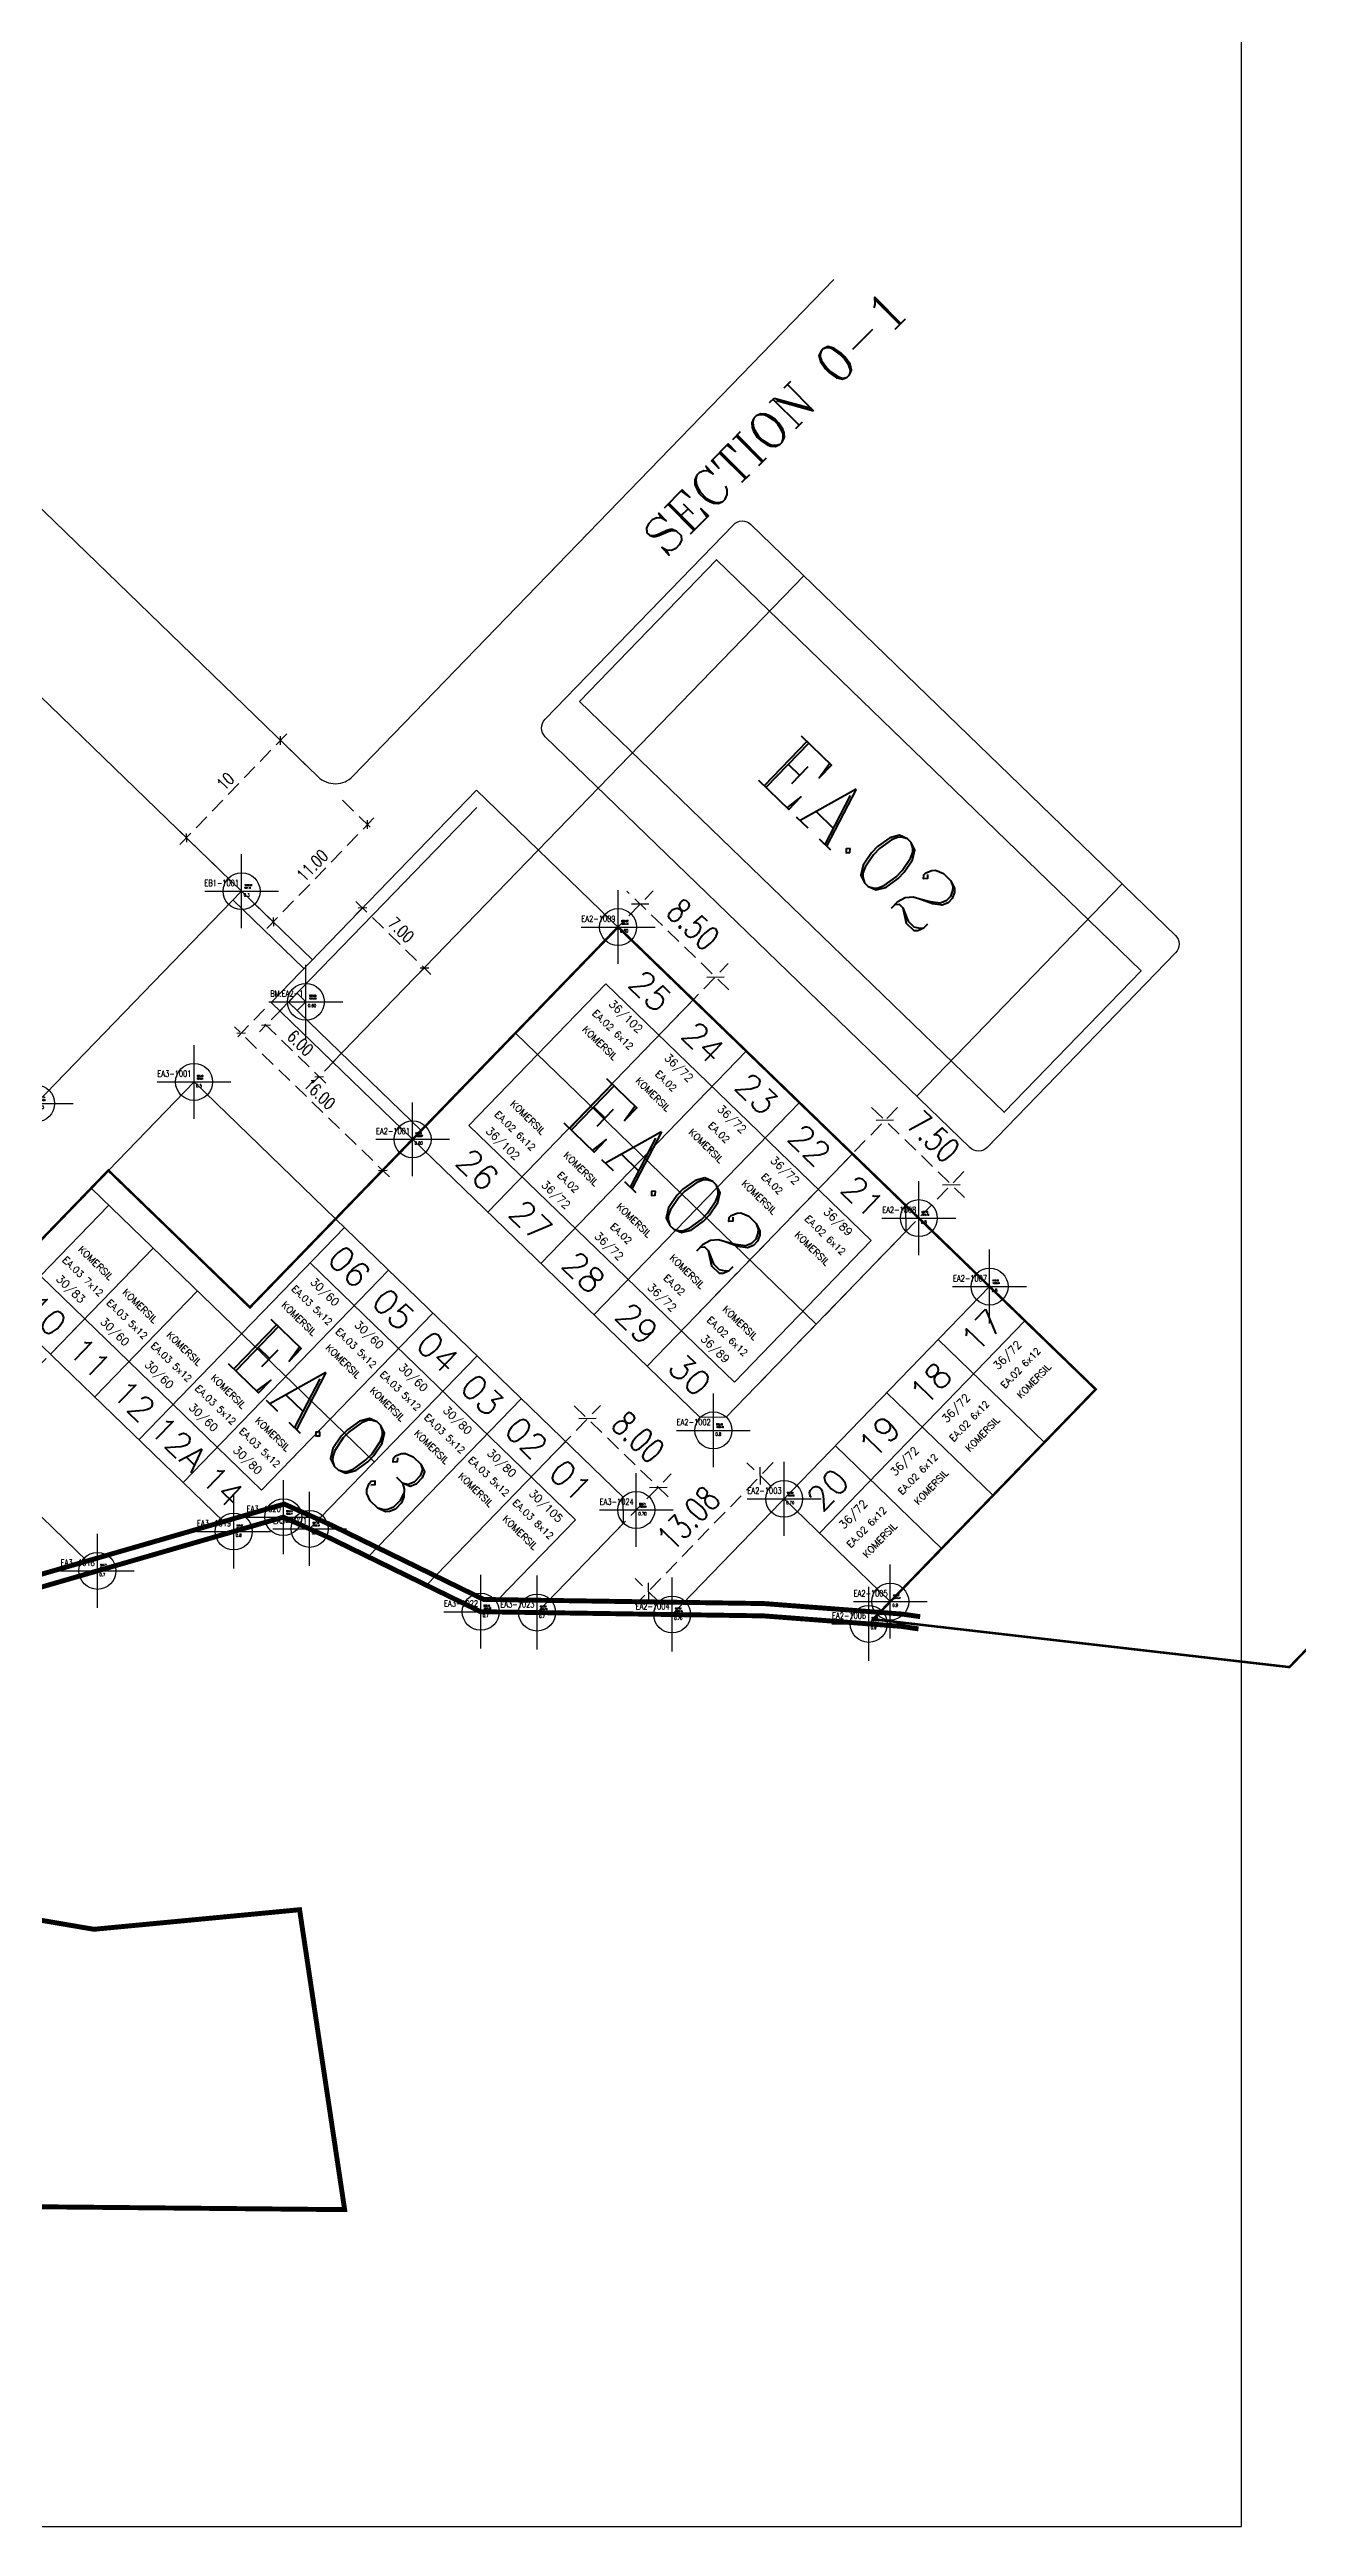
# Model space of a CAD drawing. Header units: metres. Extents: x -1507 to 1965, y -840 to 1491.
# Drawn here: x 979.2 to 1080.6, y 876.1 to 1077.4 of the extents above; entities that cross this region are included whole.
import ezdxf
from ezdxf.enums import TextEntityAlignment as Align

# ---------------------------------------------------------------- set-up
doc = ezdxf.new("R2010")
doc.units = ezdxf.units.M
doc.header["$LTSCALE"] = 10
doc.header["$PDMODE"] = 34
doc.header["$PDSIZE"] = 3
for name, pattern in [('DASHED', [19.05, 12.7, -6.35]), ('DIVIDE', [1.25, 0.5, -0.25, 0, -0.25, 0, -0.25]), ('HIDDEN', [0.375, 0.25, -0.125])]:
    doc.linetypes.add(name, pattern=pattern)
for name, color, linetype in [('AT-ELEV', 2, 'Continuous'), ('AT-ID', 4, 'Continuous'), ('AT-POINT', 6, 'Continuous'), ('AT-POS', 84, 'Continuous'), ('AT-TAG-AREAUNIT', 7, 'Continuous'), ('AT-TAG-NOUNIT', 7, 'Continuous'), ('AT-TAG-NUMBLOK', 7, 'Continuous'), ('AT-TAG-TIPEUNIT', 7, 'Continuous'), ('ATT-BLOCK-TAGNUMUNIT', 4, 'Continuous'), ('BATAS-AREA TAHAP1', 6, 'DASHED'), ('BATAS-KAVLING', 100, 'Continuous'), ('BATAS-RINCIK KAVLING', 104, 'Continuous'), ('InnerSoft-TransitionClothoid', 7, 'Continuous'), ('Rincik', 100, 'Continuous'), ('TEXT-NO BLOK-KAVLING', 130, 'Continuous')]:
    doc.layers.add(name, color=color, linetype=linetype)
doc.layers.add('BATAS-GSB', color=5, linetype='Continuous', lineweight=35)
doc.styles.add('Arch-Dim', font='romans.shx', dxfattribs={"width": 0.75})
doc.styles.add('BLOK', font='simplex.shx')
doc.styles.add('Romanc', font='romanc.shx', dxfattribs={"bigfont": 'bigfont.shx'})
doc.styles.get("Standard").update_dxf_attribs({"font": 'romans.shx', "width": 0.75})
doc.dimstyles.new('Annotative', dxfattribs={"dimscale": 100, "dimtxt": 2, "dimasz": 1, "dimexe": 1.5, "dimexo": 1.5, "dimgap": 0.8, "dimtad": 1, "dimzin": 3, "dimdsep": 46, "dimtxsty": 'Arch-Dim', "dimblk": 'OBLIQUE', "dimcen": 2.5, "dimdle": 1.5, "dimazin": 2, "dimtfac": 0.75, "dimtix": 1, "dimtmove": 2, "dimatfit": 3, "dimfxl": 1, "dimtolj": 1, "dimtzin": 0, "dimarcsym": 0})

# ---------------------------------------------------------------- blocks, each defined once
blk = doc.blocks.new('TAG_NUMBERING')
at = {"layer": 'AT-TAG-AREAUNIT', "color": 0, "style": 'BLOK'}
blk.add_attdef('TAG_AT_AREA', text='', height=0.65, dxfattribs=at).set_placement((0, -2.86), align=Align.MIDDLE_CENTER)
at = {"layer": 'AT-TAG-NOUNIT', "color": 0, "style": 'BLOK'}
blk.add_attdef('TAG_NO', text='', height=2, dxfattribs=at).set_placement((0, 0), align=Align.MIDDLE_CENTER)
at = {"layer": 'AT-TAG-NUMBLOK', "color": 0, "style": 'BLOK'}
blk.add_attdef('TAG_NUMBLOK', text='', height=0.55, dxfattribs=at).set_placement((0, -4.37), align=Align.MIDDLE_CENTER)
at = {"layer": 'AT-TAG-TIPEUNIT', "color": 0, "style": 'BLOK'}
blk.add_attdef('TAG_TIPE', text='', height=0.55, dxfattribs=at).set_placement((0, -5.88), align=Align.MIDDLE_CENTER)
blk = doc.blocks.new('AT-POINT')
at = {"layer": 'AT-POINT'}
blk.add_point((0, 0), dxfattribs=at)
at = {"layer": 'AT-ELEV', "width": 0.75}
blk.add_attdef('ELEVASI', text='', height=1, dxfattribs=at).set_placement((0.68, -0.73), align=Align.TOP_LEFT)
at = {"layer": 'AT-ID', "width": 0.75}
blk.add_attdef('ID', text='', height=2, dxfattribs=at).set_placement((-0.85, 1.08), align=Align.BOTTOM_RIGHT)
at = {"layer": 'AT-POS', "width": 0.75}
for tag, p in [('NORTHING', (0.93, 1.56)), ('EASTING', (0.93, 0.69))]:
    blk.add_attdef(tag, text='', height=0.5, dxfattribs=at).set_placement(p, align=Align.BOTTOM_LEFT)
blk = doc.blocks.new('_Oblique')
at = {"color": 0, "linetype": 'ByBlock', "lineweight": -2}
blk.add_line((-0.5, -0.5), (0.5, 0.5), dxfattribs=at)
blk = doc.blocks.new('*D11')
at = {"layer": 'Defpoints', "color": 0, "ltscale": 0.5, "transparency": 16777216}
for p in [(997.17, 999.95), (994.74, 997.44), (1008.67, 988.83)]:
    blk.add_point(p, dxfattribs=at)
at = {"layer": 'InnerSoft-TransitionClothoid', "color": 0, "linetype": 'HIDDEN', "lineweight": -2, "ltscale": 0.5, "transparency": 16777216}
for p, q in [((996.65, 999.41), (994.22, 996.9)), ((1006.78, 985.79), (994.2, 997.96)), ((1008.15, 988.29), (1005.72, 985.78))]:
    blk.add_line(p, q, dxfattribs=at)
at = {"layer": 'InnerSoft-TransitionClothoid', "color": 0, "lineweight": -2, "ltscale": 0.5, "transparency": 16777216, "xscale": 0.5, "yscale": 0.5, "zscale": 0.5}
for p, rotation in [((994.74, 997.44), 135.9372637351702), ((1006.24, 986.31), 315.9372637351702)]:
    blk.add_blockref('_Oblique', p, dxfattribs=dict(at, rotation=rotation))
at = {"layer": 'InnerSoft-TransitionClothoid', "color": 0, "ltscale": 0.5, "transparency": 16777216, "insert": (1001.12, 992.52), "char_height": 1, "attachment_point": 5, "rotation": 315.9373, "style": 'Arch-Dim'}
blk.add_mtext('\\A1;16.00', dxfattribs=at)
blk = doc.blocks.new('*D12')
at = {"layer": 'Defpoints', "color": 0, "ltscale": 0.5, "transparency": 16777216}
for p in [(1005.17, 1008.22), (1009.63, 1002.76), (1010.2, 1003.35)]:
    blk.add_point(p, dxfattribs=at)
at = {"layer": 'InnerSoft-TransitionClothoid', "color": 0, "linetype": 'HIDDEN', "lineweight": -2, "ltscale": 0.5, "transparency": 16777216}
for p, q in [((1004.06, 1008.15), (1010.16, 1002.23)), ((1004.65, 1007.68), (1004.07, 1007.09)), ((1009.68, 1002.81), (1009.1, 1002.22))]:
    blk.add_line(p, q, dxfattribs=at)
at = {"layer": 'InnerSoft-TransitionClothoid', "color": 0, "lineweight": -2, "ltscale": 0.5, "transparency": 16777216, "xscale": 0.5, "yscale": 0.5, "zscale": 0.5}
for p, rotation in [((1004.6, 1007.62), 135.9372637358657), ((1009.63, 1002.76), 315.9372637358657)]:
    blk.add_blockref('_Oblique', p, dxfattribs=dict(at, rotation=rotation))
at = {"layer": 'InnerSoft-TransitionClothoid', "color": 0, "ltscale": 0.5, "transparency": 16777216, "insert": (1007.74, 1005.84), "char_height": 1, "attachment_point": 5, "rotation": 315.9373, "style": 'Arch-Dim'}
blk.add_mtext('\\A1;7.00', dxfattribs=at)
blk = doc.blocks.new('*D13')
at = {"layer": 'Defpoints', "color": 0, "ltscale": 0.5, "transparency": 16777216}
for p in [(996.76, 998.09), (998.59, 999.98), (1002.9, 995.8)]:
    blk.add_point(p, dxfattribs=at)
at = {"layer": 'InnerSoft-TransitionClothoid', "color": 0, "linetype": 'HIDDEN', "lineweight": -2, "ltscale": 0.5, "transparency": 16777216}
for p, q in [((1001.61, 993.4), (996.23, 998.62)), ((998.06, 999.44), (996.24, 997.56)), ((1002.38, 995.27), (1000.55, 993.38))]:
    blk.add_line(p, q, dxfattribs=at)
at = {"layer": 'InnerSoft-TransitionClothoid', "color": 0, "lineweight": -2, "ltscale": 0.5, "transparency": 16777216, "xscale": 0.5, "yscale": 0.5, "zscale": 0.5}
for p, rotation in [((996.76, 998.09), 135.9372637358656), ((1001.08, 993.92), 315.9372637358656)]:
    blk.add_blockref('_Oblique', p, dxfattribs=dict(at, rotation=rotation))
at = {"layer": 'InnerSoft-TransitionClothoid', "color": 0, "ltscale": 0.5, "transparency": 16777216, "insert": (999.55, 996.65), "char_height": 1, "attachment_point": 5, "rotation": 315.9373, "style": 'Arch-Dim'}
blk.add_mtext('\\A1;6.00', dxfattribs=at)
blk = doc.blocks.new('*D14')
at = {"layer": 'Defpoints', "color": 0, "ltscale": 0.5, "transparency": 16777216}
for p in [(1002.43, 1016.89), (1005.01, 1014.4), (994.78, 1008.99)]:
    blk.add_point(p, dxfattribs=at)
at = {"layer": 'InnerSoft-TransitionClothoid', "color": 0, "linetype": 'HIDDEN', "lineweight": -2, "ltscale": 0.5, "transparency": 16777216}
for p, q in [((1002.97, 1016.37), (1005.54, 1013.88)), ((996.83, 1005.95), (1005.53, 1014.94)), ((995.32, 1008.46), (997.89, 1005.97))]:
    blk.add_line(p, q, dxfattribs=at)
at = {"layer": 'InnerSoft-TransitionClothoid', "color": 0, "lineweight": -2, "ltscale": 0.5, "transparency": 16777216, "xscale": 0.5, "yscale": 0.5, "zscale": 0.5}
for p, rotation in [((1005.01, 1014.4), 45.93726373535981), ((997.36, 1006.49), 225.9372637353598)]:
    blk.add_blockref('_Oblique', p, dxfattribs=dict(at, rotation=rotation))
at = {"layer": 'InnerSoft-TransitionClothoid', "color": 0, "ltscale": 0.5, "transparency": 16777216, "insert": (1000.53, 1011.07), "char_height": 1, "attachment_point": 5, "rotation": 45.9373, "style": 'Arch-Dim'}
blk.add_mtext('\\A1;11.00', dxfattribs=at)
blk = doc.blocks.new('*D15')
at = {"layer": 'Defpoints', "color": 0, "ltscale": 0.5, "transparency": 16777216}
for p in [(1000.99, 1018.28), (990.29, 1013.33), (993.34, 1010.38)]:
    blk.add_point(p, dxfattribs=at)
at = {"layer": 'InnerSoft-TransitionClothoid', "color": 0, "linetype": 'HIDDEN', "lineweight": -2, "ltscale": 0.5, "transparency": 16777216}
for p, q in [((998.46, 1021.78), (989.77, 1012.79)), ((1000.45, 1018.8), (997.4, 1021.76)), ((992.8, 1010.9), (989.75, 1013.85))]:
    blk.add_line(p, q, dxfattribs=at)
at = {"layer": 'InnerSoft-TransitionClothoid', "color": 0, "lineweight": -2, "ltscale": 0.5, "transparency": 16777216, "xscale": 0.5, "yscale": 0.5, "zscale": 0.5}
for p, rotation in [((997.94, 1021.24), 45.93726373527544), ((990.29, 1013.33), 225.9372637352755)]:
    blk.add_blockref('_Oblique', p, dxfattribs=dict(at, rotation=rotation))
at = {"layer": 'InnerSoft-TransitionClothoid', "color": 0, "ltscale": 0.5, "transparency": 16777216, "insert": (993.47, 1017.91), "char_height": 1, "attachment_point": 5, "rotation": 45.9373, "style": 'Arch-Dim'}
blk.add_mtext('\\A1;10', dxfattribs=at)
blk = doc.blocks.new('*D48')
at = {"layer": 'Defpoints', "color": 0, "ltscale": 0.5, "transparency": 16777216}
for p in [(977, 979.11), (982.03, 974.25), (971.24, 973.16)]:
    blk.add_point(p, dxfattribs=at)
at = {"layer": 'InnerSoft-TransitionClothoid', "color": 0, "linetype": 'HIDDEN', "lineweight": -2, "ltscale": 0.5, "transparency": 16777216}
for p, q in [((976.48, 978.58), (970.72, 972.62)), ((976.81, 967.77), (970.7, 973.68)), ((981.51, 973.71), (975.75, 967.75))]:
    blk.add_line(p, q, dxfattribs=at)
at = {"layer": 'InnerSoft-TransitionClothoid', "color": 0, "lineweight": -2, "ltscale": 0.5, "transparency": 16777216, "xscale": 0.5, "yscale": 0.5, "zscale": 0.5}
for p, rotation in [((971.24, 973.16), 135.9372637352131), ((976.27, 968.29), 315.9372637352132)]:
    blk.add_blockref('_Oblique', p, dxfattribs=dict(at, rotation=rotation))
at = {"layer": 'InnerSoft-TransitionClothoid', "color": 0, "ltscale": 0.5, "transparency": 16777216, "insert": (974.38, 971.37), "char_height": 1, "attachment_point": 5, "rotation": 315.9373, "style": 'Arch-Dim'}
blk.add_mtext('\\A1;7.00', dxfattribs=at)
blk = doc.blocks.new('*D29')
at = {"layer": 'Defpoints', "color": 0, "ltscale": 0.5, "transparency": 16777216}
for p in [(1018.31, 961.4), (1028.63, 960.56), (1024.06, 955.84)]:
    blk.add_point(p, dxfattribs=at)
at = {"layer": 'InnerSoft-TransitionClothoid', "color": 0, "linetype": 'HIDDEN', "lineweight": -2, "ltscale": 0.5, "transparency": 16777216}
for p, q in [((1019.35, 962.48), (1023.93, 967.2)), ((1021.8, 967.17), (1029.71, 959.52)), ((1025.1, 956.92), (1029.67, 961.64))]:
    blk.add_line(p, q, dxfattribs=at)
at = {"layer": 'InnerSoft-TransitionClothoid', "color": 0, "lineweight": -2, "ltscale": 0.5, "transparency": 16777216}
for p, rotation in [((1022.88, 966.13), 135.9372637352131), ((1028.63, 960.56), 315.9372637352131)]:
    blk.add_blockref('_Oblique', p, dxfattribs=dict(at, rotation=rotation))
at = {"layer": 'InnerSoft-TransitionClothoid', "color": 0, "ltscale": 0.5, "transparency": 16777216, "insert": (1027.01, 964.64), "char_height": 2, "attachment_point": 5, "rotation": 315.9373, "style": 'Arch-Dim'}
blk.add_mtext('\\A1;8.00', dxfattribs=at)
blk = doc.blocks.new('*D30')
at = {"layer": 'Defpoints', "color": 0, "ltscale": 0.5, "transparency": 16777216}
for p in [(1052.43, 985.15), (1030.49, 973.27), (1035.88, 968.06)]:
    blk.add_point(p, dxfattribs=at)
at = {"layer": 'InnerSoft-TransitionClothoid', "color": 0, "linetype": 'HIDDEN', "lineweight": -2, "ltscale": 0.5, "transparency": 16777216}
for p, q in [((1031.54, 974.35), (1048.08, 991.45)), ((1045.96, 991.41), (1053.51, 984.11)), ((1036.93, 969.13), (1053.47, 986.23))]:
    blk.add_line(p, q, dxfattribs=at)
at = {"layer": 'InnerSoft-TransitionClothoid', "color": 0, "lineweight": -2, "ltscale": 0.5, "transparency": 16777216}
for p, rotation in [((1047.04, 990.37), 135.9372637352992), ((1052.43, 985.15), 315.9372637352992)]:
    blk.add_blockref('_Oblique', p, dxfattribs=dict(at, rotation=rotation))
at = {"layer": 'InnerSoft-TransitionClothoid', "color": 0, "ltscale": 0.5, "transparency": 16777216, "insert": (1050.99, 989.05), "char_height": 2, "attachment_point": 5, "rotation": 315.9373, "style": 'Arch-Dim'}
blk.add_mtext('\\A1;7.50', dxfattribs=at)
blk = doc.blocks.new('*D31')
at = {"layer": 'Defpoints', "color": 0, "ltscale": 0.5, "transparency": 16777216}
for p in [(1027.16, 1007.93), (1022.58, 1003.2), (1028.69, 997.29)]:
    blk.add_point(p, dxfattribs=at)
at = {"layer": 'InnerSoft-TransitionClothoid', "color": 0, "linetype": 'HIDDEN', "lineweight": -2, "ltscale": 0.5, "transparency": 16777216}
for p, q in [((1023.62, 1004.28), (1028.2, 1009.01)), ((1034.35, 1000.98), (1026.08, 1008.98)), ((1029.73, 998.36), (1034.31, 1003.1))]:
    blk.add_line(p, q, dxfattribs=at)
at = {"layer": 'InnerSoft-TransitionClothoid', "color": 0, "lineweight": -2, "ltscale": 0.5, "transparency": 16777216}
for p, rotation in [((1027.16, 1007.93), 135.9372637352989), ((1033.27, 1002.02), 315.9372637352989)]:
    blk.add_blockref('_Oblique', p, dxfattribs=dict(at, rotation=rotation))
at = {"layer": 'InnerSoft-TransitionClothoid', "color": 0, "ltscale": 0.5, "transparency": 16777216, "insert": (1031.47, 1006.27), "char_height": 2, "attachment_point": 5, "rotation": 315.9373, "style": 'Arch-Dim'}
blk.add_mtext('\\A1;8.50', dxfattribs=at)
blk = doc.blocks.new('*D32')
at = {"layer": 'Defpoints', "color": 0, "ltscale": 0.5, "transparency": 16777216}
for p in [(1038.85, 959.62), (1027.82, 952.1), (1029.76, 950.22)]:
    blk.add_point(p, dxfattribs=at)
at = {"layer": 'InnerSoft-TransitionClothoid', "color": 0, "linetype": 'HIDDEN', "lineweight": -2, "ltscale": 0.5, "transparency": 16777216}
for p, q in [((1037.96, 962.57), (1026.78, 951.02)), ((1037.77, 960.66), (1035.83, 962.54)), ((1028.68, 951.26), (1026.74, 953.14))]:
    blk.add_line(p, q, dxfattribs=at)
at = {"layer": 'InnerSoft-TransitionClothoid', "color": 0, "lineweight": -2, "ltscale": 0.5, "transparency": 16777216}
for p, rotation in [((1036.91, 961.49), 45.93726373534803), ((1027.82, 952.1), 225.937263735348)]:
    blk.add_blockref('_Oblique', p, dxfattribs=dict(at, rotation=rotation))
at = {"layer": 'InnerSoft-TransitionClothoid', "color": 0, "ltscale": 0.5, "transparency": 16777216, "insert": (1031.07, 958.05), "char_height": 2, "attachment_point": 5, "rotation": 45.9373, "style": 'Arch-Dim'}
blk.add_mtext('\\A1;13.08', dxfattribs=at)

msp = doc.modelspace()

# ---------------------------------------------------------------- linework, layer by layer
at = {"layer": 'BATAS-AREA TAHAP1', "linetype": 'DIVIDE', "ltscale": 0.2, "const_width": 0.2, "flags": 128}
msp.add_lwpolyline([(1231.435, 1427.502), (913.909, 1099.414), (917.386, 1096.832), (924.092, 1079.94), (912.316, 1056.626), (906.912, 1049.493), (978.274, 980.428), (983.958, 986.301), (995.456, 975.174), (1008.669, 988.827), (1025.36, 1006.072), (1064.163, 968.518), (1046.082, 949.835), (1079.895, 945.949), (1121.025, 988.448), (1119.551, 1001.304), (1114.875, 1061.475), (1127.267, 1060.402), (1128.198, 1071.145), (1130.149, 1086.097), (1154.942, 1096.549), (1149.383, 1112.056), (1164.648, 1117.528), (1161.396, 1122.541), (1153.005, 1135.474), (1187.054, 1144.094), (1186.034, 1151.732), (1181.092, 1162.44), (1183.64, 1172.965), (1158.211, 1166.155), (1146.651, 1204.865), (1118.35, 1202.75), (1073.767, 1245.897), (1239.729, 1417.378)], dxfattribs=at)
at = {"layer": 'BATAS-GSB'}
msp.add_lwpolyline([(1022.231, 1024.409), (1033.358, 1035.906), (1067.85, 1002.524), (1056.723, 991.027)], close=True, dxfattribs=at)
at = {"layer": 'BATAS-KAVLING', "ltscale": 0.5}
msp.add_lwpolyline([(991.011, 1160.388), (943.026, 1110.806, 0.1984555), (938.698, 1099.882), (938.766, 1095.204), (938.901, 1085.956, 0.1993693), (944.54, 1072.916), (1000.993, 1018.281, 0.4142136), (1003.821, 1018.327), (1042.886, 1058.692)], format="xyb", dxfattribs=at)
at = {"layer": 'BATAS-KAVLING'}
for points in [[(944.693, 1057.461), (994.78, 1008.986), (978.089, 991.74), (913.175, 1054.565, 0.4142136), (910.347, 1054.519), (907.295, 1051.365, 0.3224342), (907.008, 1049.4, 0.3224342)], [(1008.669, 988.827), (997.172, 999.954), (1013.863, 1017.2), (1049.073, 983.123, 0)]]:
    msp.add_lwpolyline(points, format="xyb", dxfattribs=at)
msp.add_lwpolyline([(1053.941, 988.153), (1019.449, 1021.534, -0.4142136), (1019.426, 1022.948), (1034.726, 1038.757, -0.4142136), (1036.14, 1038.78), (1070.632, 1005.399, -0.4142136), (1070.655, 1003.985), (1055.355, 988.176, -0.4142136)], format="xyb", close=True, dxfattribs=at)
at = {"layer": 'BATAS-RINCIK KAVLING', "ltscale": 0.5}
msp.add_lwpolyline([(1049.63, 992.326), (1066.32, 1009.571)], dxfattribs=at)
at = {"layer": 'Defpoints', "color": 5}
msp.add_lwpolyline([(779.013, 876.135), (1076.013, 876.135), (1076.013, 1086.135), (779.013, 1086.135)], close=True, dxfattribs=at)
at = {"layer": 'InnerSoft-TransitionClothoid', "color": 5}
for p, q in [((1002.202, 995.086), (1040.452, 1034.607)), ((998.586, 999.977), (1009.365, 989.545)), ((983.958, 986.301), (990.913, 993.487)), ((1002.41, 982.359), (990.913, 993.487))]:
    msp.add_line(p, q, dxfattribs=at)
for points in [[(997.891, 999.258), (1013.886, 1015.786)], [(994.085, 1008.267), (999.833, 1002.704)], [(994.78, 1008.986), (1000.529, 1003.422)], [(970.68, 950.188), (998.168, 958.133), (1001.683, 956.561), (1014.201, 950.449), (1037.157, 950.112), (1045.72, 949.462), (1064.163, 968.518), (1025.36, 1006.072), (1008.669, 988.827), (995.456, 975.174), (983.958, 986.301), (978.274, 980.428)], [(984.005, 983.473), (978.441, 977.724), (996.406, 960.338), (1001.969, 966.087)], [(1000.347, 978.79), (1021.904, 957.926), (1015.616, 951.429)], [(1055.54, 976.864), (1064.163, 968.518)], [(1051.368, 972.552), (1059.99, 964.207)], [(1047.195, 968.241), (1055.818, 959.895)], [(1043.022, 963.929), (1051.645, 955.584)], [(1038.85, 959.618), (1047.472, 951.273)], [(962.711, 902.252), (1003.149, 901.874), (999.488, 926.239), (982.777, 924.65), (973.842, 926.174)]]:
    msp.add_lwpolyline(points, dxfattribs=at)
at = {"layer": 'InnerSoft-TransitionClothoid', "color": 6}
for points in [[(1025.36, 1006.072), (1048.714, 983.471), (1048.748, 981.349), (1034.144, 966.259), (1032.023, 966.225), (1008.669, 988.827)], [(1014.777, 982.915), (1031.468, 1000.161)], [(1017.015, 997.45), (1041.446, 973.804)], [(1019.089, 978.743), (1035.779, 995.989)], [(1023.4, 974.57), (1040.091, 991.816)], [(983.958, 986.301), (975.265, 977.319), (975.3, 975.197), (993.308, 957.77)], [(1027.712, 970.397), (1044.402, 987.643)], [(982.568, 984.864), (1005.562, 962.609)], [(1018.778, 950.382), (1025.799, 957.636), (1025.764, 959.757), (1002.41, 982.359)], [(979.252, 971.373), (987.598, 979.995)], [(986.438, 964.418), (1003.129, 981.664)], [(990.031, 960.941), (1006.722, 978.187)], [(982.845, 967.895), (991.191, 976.518)], [(1029.755, 950.221), (1055.54, 976.864)], [(1001.969, 966.087), (1010.315, 974.709)], [(1041.724, 956.836), (1058.415, 974.082)], [(1000.305, 957.178), (1013.907, 971.232)], [(982.235, 954.569), (968.346, 968.012), (966.225, 967.977), (951.62, 952.887), (951.655, 950.766), (971.587, 931.476)], [(1005.068, 954.909), (1017.5, 967.755)], [(1009.793, 952.602), (1021.093, 964.278)]]:
    msp.add_lwpolyline(points, dxfattribs=at)
at = {"layer": 'InnerSoft-TransitionClothoid', "color": 5}
for points in [[(998.586, 999.977), (999.281, 1000.695), (1000, 1000), (999.305, 999.281)], [(1024.375, 1001.46), (1013.247, 989.962), (1034.805, 969.099), (1045.932, 980.596)]]:
    msp.add_lwpolyline(points, close=True, dxfattribs=at)
at = {"layer": 'Rincik', "color": 1, "linetype": 'HIDDEN', "const_width": 0.4}
for points in [[(962.711, 902.252), (1003.149, 901.874), (999.488, 926.239), (982.777, 924.65), (973.842, 926.174), (971.777, 935.084), (970.68, 950.188), (998.168, 958.133), (1001.683, 956.561), (1014.201, 950.449), (1037.157, 950.112), (1048.298, 949.266), (1049.762, 949.056)], [(973.018, 925.3), (970.785, 934.934), (969.623, 950.924), (998.242, 959.196), (1002.107, 957.467), (1014.439, 951.446), (1037.202, 951.112), (1048.407, 950.261), (1049.904, 950.046)]]:
    msp.add_lwpolyline(points, dxfattribs=at)

# ---------------------------------------------------------------- block references
at = {"layer": 'ATT-BLOCK-TAGNUMUNIT', "color": 7}
for p, rotation, values in [((1027.983, 1000.874), 315.9399999999597, {'TAG_NO': '25', 'TAG_NUMBLOK': 'EA.02 6x12', 'TAG_AT_AREA': '36/102', 'TAG_TIPE': 'KOMERSIL'}), ((1032.294, 996.701), 315.9399999999597, {'TAG_NO': '24', 'TAG_NUMBLOK': 'EA.02', 'TAG_AT_AREA': '36/72', 'TAG_TIPE': 'KOMERSIL'}), ((1036.606, 992.529), 315.9399999999597, {'TAG_NO': '23', 'TAG_NUMBLOK': 'EA.02', 'TAG_AT_AREA': '36/72', 'TAG_TIPE': 'KOMERSIL'}), ((1040.917, 988.356), 315.9399999999597, {'TAG_NO': '22', 'TAG_NUMBLOK': 'EA.02', 'TAG_AT_AREA': '36/72', 'TAG_TIPE': 'KOMERSIL'}), ((1045.229, 984.183), 315.9399999999597, {'TAG_NO': '21', 'TAG_NUMBLOK': 'EA.02 6x12', 'TAG_AT_AREA': '36/89', 'TAG_TIPE': 'KOMERSIL'}), ((1003.534, 978.488), 315.9399999999597, {'TAG_NO': '06', 'TAG_NUMBLOK': 'EA.03 5x12', 'TAG_AT_AREA': '30/60', 'TAG_TIPE': 'KOMERSIL'}), ((1007.127, 975.011), 315.9399999999597, {'TAG_NO': '05', 'TAG_NUMBLOK': 'EA.03 5x12', 'TAG_AT_AREA': '30/60', 'TAG_TIPE': 'KOMERSIL'}), ((1054.92, 973.289), 45.94000000026284, {'TAG_NO': '17', 'TAG_NUMBLOK': 'EA.02 6x12', 'TAG_AT_AREA': '36/72', 'TAG_TIPE': 'KOMERSIL'}), ((1010.72, 971.534), 315.9399999999597, {'TAG_NO': '04', 'TAG_NUMBLOK': 'EA.03 5x12', 'TAG_AT_AREA': '30/60', 'TAG_TIPE': 'KOMERSIL'}), ((1050.748, 968.977), 45.94000000026284, {'TAG_NO': '18', 'TAG_NUMBLOK': 'EA.02 6x12', 'TAG_AT_AREA': '36/72', 'TAG_TIPE': 'KOMERSIL'}), ((1014.313, 968.056), 315.9399999999597, {'TAG_NO': '03', 'TAG_NUMBLOK': 'EA.03 5x12', 'TAG_AT_AREA': '30/80', 'TAG_TIPE': 'KOMERSIL'}), ((1017.906, 964.579), 315.9399999999597, {'TAG_NO': '02', 'TAG_NUMBLOK': 'EA.03 5x12', 'TAG_AT_AREA': '30/80', 'TAG_TIPE': 'KOMERSIL'}), ((1046.575, 964.666), 45.94000000026284, {'TAG_NO': '19', 'TAG_NUMBLOK': 'EA.02 6x12', 'TAG_AT_AREA': '36/72', 'TAG_TIPE': 'KOMERSIL'}), ((1021.499, 961.102), 315.9399999999597, {'TAG_NO': '01', 'TAG_NUMBLOK': 'EA.03 8x12', 'TAG_AT_AREA': '30/105', 'TAG_TIPE': 'KOMERSIL'}), ((1042.402, 960.354), 45.94000000026284, {'TAG_NO': '20', 'TAG_NUMBLOK': 'EA.02 6x12', 'TAG_AT_AREA': '36/72', 'TAG_TIPE': 'KOMERSIL'})]:
    msp.add_blockref('TAG_NUMBERING', p, dxfattribs=dict(at, rotation=rotation)).add_auto_attribs(values)
ref = msp.add_blockref('TAG_NUMBERING', (1013.951, 986.375), dxfattribs=dict(at, xscale=-1, rotation=135.9345274679986))
ref.add_attrib('TAG_NO', '26', dxfattribs={"layer": 'AT-TAG-NOUNIT', "color": 0, "height": 2, "rotation": 315.93453, "style": 'BLOK'}).set_placement((1013.951, 986.375), align=Align.MIDDLE_CENTER)
ref.add_attrib('TAG_NUMBLOK', 'EA.02 6x12', dxfattribs={"layer": 'AT-TAG-NUMBLOK', "color": 0, "height": 0.55, "rotation": 315.93453, "style": 'BLOK'}).set_placement((1016.992, 989.517), align=Align.MIDDLE_CENTER)
ref.add_attrib('TAG_AT_AREA', '36/102', dxfattribs={"layer": 'AT-TAG-AREAUNIT', "color": 0, "height": 0.65, "rotation": 315.93453, "style": 'BLOK'}).set_placement((1016.006, 988.499), align=Align.MIDDLE_CENTER)
ref.add_attrib('TAG_TIPE', 'KOMERSIL', dxfattribs={"layer": 'AT-TAG-TIPEUNIT', "color": 0, "height": 0.55, "rotation": 315.93453, "style": 'BLOK'}).set_placement((1018.041, 990.602), align=Align.MIDDLE_CENTER)
ref = msp.add_blockref('TAG_NUMBERING', (1018.262, 982.202), dxfattribs=dict(at, xscale=-1, rotation=135.9345274679986))
ref.add_attrib('TAG_NO', '27', dxfattribs={"layer": 'AT-TAG-NOUNIT', "color": 0, "height": 2, "rotation": 315.93453, "style": 'BLOK'}).set_placement((1018.262, 982.202), align=Align.MIDDLE_CENTER)
ref.add_attrib('TAG_NUMBLOK', 'EA.02', dxfattribs={"layer": 'AT-TAG-NUMBLOK', "color": 0, "height": 0.55, "rotation": 315.93453, "style": 'BLOK'}).set_placement((1021.303, 985.344), align=Align.MIDDLE_CENTER)
ref.add_attrib('TAG_AT_AREA', '36/72', dxfattribs={"layer": 'AT-TAG-AREAUNIT', "color": 0, "height": 0.65, "rotation": 315.93453, "style": 'BLOK'}).set_placement((1020.318, 984.326), align=Align.MIDDLE_CENTER)
ref.add_attrib('TAG_TIPE', 'KOMERSIL', dxfattribs={"layer": 'AT-TAG-TIPEUNIT', "color": 0, "height": 0.55, "rotation": 315.93453, "style": 'BLOK'}).set_placement((1022.353, 986.429), align=Align.MIDDLE_CENTER)
ref = msp.add_blockref('TAG_NUMBERING', (1022.574, 978.03), dxfattribs=dict(at, xscale=-1, rotation=135.9345274679986))
ref.add_attrib('TAG_NO', '28', dxfattribs={"layer": 'AT-TAG-NOUNIT', "color": 0, "height": 2, "rotation": 315.93453, "style": 'BLOK'}).set_placement((1022.574, 978.03), align=Align.MIDDLE_CENTER)
ref.add_attrib('TAG_NUMBLOK', 'EA.02', dxfattribs={"layer": 'AT-TAG-NUMBLOK', "color": 0, "height": 0.55, "rotation": 315.93453, "style": 'BLOK'}).set_placement((1025.614, 981.171), align=Align.MIDDLE_CENTER)
ref.add_attrib('TAG_AT_AREA', '36/72', dxfattribs={"layer": 'AT-TAG-AREAUNIT', "color": 0, "height": 0.65, "rotation": 315.93453, "style": 'BLOK'}).set_placement((1024.629, 980.153), align=Align.MIDDLE_CENTER)
ref.add_attrib('TAG_TIPE', 'KOMERSIL', dxfattribs={"layer": 'AT-TAG-TIPEUNIT', "color": 0, "height": 0.55, "rotation": 315.93453, "style": 'BLOK'}).set_placement((1026.664, 982.256), align=Align.MIDDLE_CENTER)
ref = msp.add_blockref('TAG_NUMBERING', (978.847, 974.548), dxfattribs=dict(at, xscale=-1, rotation=135.9345274704675))
ref.add_attrib('TAG_NO', '10', dxfattribs={"layer": 'AT-TAG-NOUNIT', "color": 0, "height": 2, "rotation": 315.93453, "style": 'BLOK'}).set_placement((978.847, 974.548), align=Align.MIDDLE_CENTER)
ref.add_attrib('TAG_NUMBLOK', 'EA.03 7x12', dxfattribs={"layer": 'AT-TAG-NUMBLOK', "color": 0, "height": 0.55, "rotation": 315.93453, "style": 'BLOK'}).set_placement((981.888, 977.69), align=Align.MIDDLE_CENTER)
ref.add_attrib('TAG_AT_AREA', '30/83', dxfattribs={"layer": 'AT-TAG-AREAUNIT', "color": 0, "height": 0.65, "rotation": 315.93453, "style": 'BLOK'}).set_placement((980.902, 976.672), align=Align.MIDDLE_CENTER)
ref.add_attrib('TAG_TIPE', 'KOMERSIL', dxfattribs={"layer": 'AT-TAG-TIPEUNIT', "color": 0, "height": 0.55, "rotation": 315.93453, "style": 'BLOK'}).set_placement((982.938, 978.775), align=Align.MIDDLE_CENTER)
ref = msp.add_blockref('TAG_NUMBERING', (1026.885, 973.857), dxfattribs=dict(at, xscale=-1, rotation=135.9345274679986))
ref.add_attrib('TAG_NO', '29', dxfattribs={"layer": 'AT-TAG-NOUNIT', "color": 0, "height": 2, "rotation": 315.93453, "style": 'BLOK'}).set_placement((1026.885, 973.857), align=Align.MIDDLE_CENTER)
ref.add_attrib('TAG_NUMBLOK', 'EA.02', dxfattribs={"layer": 'AT-TAG-NUMBLOK', "color": 0, "height": 0.55, "rotation": 315.93453, "style": 'BLOK'}).set_placement((1029.926, 976.999), align=Align.MIDDLE_CENTER)
ref.add_attrib('TAG_AT_AREA', '36/72', dxfattribs={"layer": 'AT-TAG-AREAUNIT', "color": 0, "height": 0.65, "rotation": 315.93453, "style": 'BLOK'}).set_placement((1028.941, 975.981), align=Align.MIDDLE_CENTER)
ref.add_attrib('TAG_TIPE', 'KOMERSIL', dxfattribs={"layer": 'AT-TAG-TIPEUNIT', "color": 0, "height": 0.55, "rotation": 315.93453, "style": 'BLOK'}).set_placement((1030.976, 978.084), align=Align.MIDDLE_CENTER)
ref = msp.add_blockref('TAG_NUMBERING', (982.44, 971.071), dxfattribs=dict(at, xscale=-1, rotation=135.9345274704675))
ref.add_attrib('TAG_NO', '11', dxfattribs={"layer": 'AT-TAG-NOUNIT', "color": 0, "height": 2, "rotation": 315.93453, "style": 'BLOK'}).set_placement((982.44, 971.071), align=Align.MIDDLE_CENTER)
ref.add_attrib('TAG_NUMBLOK', 'EA.03 5x12', dxfattribs={"layer": 'AT-TAG-NUMBLOK', "color": 0, "height": 0.55, "rotation": 315.93453, "style": 'BLOK'}).set_placement((985.481, 974.213), align=Align.MIDDLE_CENTER)
ref.add_attrib('TAG_AT_AREA', '30/60', dxfattribs={"layer": 'AT-TAG-AREAUNIT', "color": 0, "height": 0.65, "rotation": 315.93453, "style": 'BLOK'}).set_placement((984.495, 973.195), align=Align.MIDDLE_CENTER)
ref.add_attrib('TAG_TIPE', 'KOMERSIL', dxfattribs={"layer": 'AT-TAG-TIPEUNIT', "color": 0, "height": 0.55, "rotation": 315.93453, "style": 'BLOK'}).set_placement((986.53, 975.298), align=Align.MIDDLE_CENTER)
ref = msp.add_blockref('TAG_NUMBERING', (1031.197, 969.684), dxfattribs=dict(at, xscale=-1, rotation=135.9345274679986))
ref.add_attrib('TAG_NO', '30', dxfattribs={"layer": 'AT-TAG-NOUNIT', "color": 0, "height": 2, "rotation": 315.93453, "style": 'BLOK'}).set_placement((1031.197, 969.684), align=Align.MIDDLE_CENTER)
ref.add_attrib('TAG_NUMBLOK', 'EA.02 6x12', dxfattribs={"layer": 'AT-TAG-NUMBLOK', "color": 0, "height": 0.55, "rotation": 315.93453, "style": 'BLOK'}).set_placement((1034.237, 972.826), align=Align.MIDDLE_CENTER)
ref.add_attrib('TAG_AT_AREA', '36/89', dxfattribs={"layer": 'AT-TAG-AREAUNIT', "color": 0, "height": 0.65, "rotation": 315.93453, "style": 'BLOK'}).set_placement((1033.252, 971.808), align=Align.MIDDLE_CENTER)
ref.add_attrib('TAG_TIPE', 'KOMERSIL', dxfattribs={"layer": 'AT-TAG-TIPEUNIT', "color": 0, "height": 0.55, "rotation": 315.93453, "style": 'BLOK'}).set_placement((1035.287, 973.911), align=Align.MIDDLE_CENTER)
ref = msp.add_blockref('TAG_NUMBERING', (986.033, 967.594), dxfattribs=dict(at, xscale=-1, rotation=135.9345274704675))
ref.add_attrib('TAG_NO', '12', dxfattribs={"layer": 'AT-TAG-NOUNIT', "color": 0, "height": 2, "rotation": 315.93453, "style": 'BLOK'}).set_placement((986.033, 967.594), align=Align.MIDDLE_CENTER)
ref.add_attrib('TAG_NUMBLOK', 'EA.03 5x12', dxfattribs={"layer": 'AT-TAG-NUMBLOK', "color": 0, "height": 0.55, "rotation": 315.93453, "style": 'BLOK'}).set_placement((989.073, 970.736), align=Align.MIDDLE_CENTER)
ref.add_attrib('TAG_AT_AREA', '30/60', dxfattribs={"layer": 'AT-TAG-AREAUNIT', "color": 0, "height": 0.65, "rotation": 315.93453, "style": 'BLOK'}).set_placement((988.088, 969.718), align=Align.MIDDLE_CENTER)
ref.add_attrib('TAG_TIPE', 'KOMERSIL', dxfattribs={"layer": 'AT-TAG-TIPEUNIT', "color": 0, "height": 0.55, "rotation": 315.93453, "style": 'BLOK'}).set_placement((990.123, 971.82), align=Align.MIDDLE_CENTER)
ref = msp.add_blockref('TAG_NUMBERING', (989.625, 964.117), dxfattribs=dict(at, xscale=-1, rotation=135.9345274704675))
ref.add_attrib('TAG_NO', '12A', dxfattribs={"layer": 'AT-TAG-NOUNIT', "color": 0, "height": 2, "rotation": 315.93453, "style": 'BLOK'}).set_placement((989.625, 964.117), align=Align.MIDDLE_CENTER)
ref.add_attrib('TAG_NUMBLOK', 'EA.03 5x12', dxfattribs={"layer": 'AT-TAG-NUMBLOK', "color": 0, "height": 0.55, "rotation": 315.93453, "style": 'BLOK'}).set_placement((992.666, 967.258), align=Align.MIDDLE_CENTER)
ref.add_attrib('TAG_AT_AREA', '30/60', dxfattribs={"layer": 'AT-TAG-AREAUNIT', "color": 0, "height": 0.65, "rotation": 315.93453, "style": 'BLOK'}).set_placement((991.681, 966.24), align=Align.MIDDLE_CENTER)
ref.add_attrib('TAG_TIPE', 'KOMERSIL', dxfattribs={"layer": 'AT-TAG-TIPEUNIT', "color": 0, "height": 0.55, "rotation": 315.93453, "style": 'BLOK'}).set_placement((993.716, 968.343), align=Align.MIDDLE_CENTER)
ref = msp.add_blockref('TAG_NUMBERING', (993.218, 960.639), dxfattribs=dict(at, xscale=-1, rotation=135.9345274704675))
ref.add_attrib('TAG_NO', '14', dxfattribs={"layer": 'AT-TAG-NOUNIT', "color": 0, "height": 2, "rotation": 315.93453, "style": 'BLOK'}).set_placement((993.218, 960.639), align=Align.MIDDLE_CENTER)
ref.add_attrib('TAG_NUMBLOK', 'EA.03 5x12', dxfattribs={"layer": 'AT-TAG-NUMBLOK', "color": 0, "height": 0.55, "rotation": 315.93453, "style": 'BLOK'}).set_placement((996.259, 963.781), align=Align.MIDDLE_CENTER)
ref.add_attrib('TAG_AT_AREA', '30/80', dxfattribs={"layer": 'AT-TAG-AREAUNIT', "color": 0, "height": 0.65, "rotation": 315.93453, "style": 'BLOK'}).set_placement((995.274, 962.763), align=Align.MIDDLE_CENTER)
ref.add_attrib('TAG_TIPE', 'KOMERSIL', dxfattribs={"layer": 'AT-TAG-TIPEUNIT', "color": 0, "height": 0.55, "rotation": 315.93453, "style": 'BLOK'}).set_placement((997.309, 964.866), align=Align.MIDDLE_CENTER)
at = {"layer": 'InnerSoft-TransitionClothoid', "color": 5, "xscale": 0.25, "yscale": 0.25, "zscale": 0.25}
for p, values in [((994.78, 1008.986), {'ID': 'EB1-1001', 'NORTHING': '1008.99', 'EASTING': '994.78', 'ELEVASI': '0.3'}), ((1025.36, 1006.072), {'ID': 'EA2-1009', 'NORTHING': '1006.07', 'EASTING': '1025.36', 'ELEVASI': '0.60'}), ((1000, 1000), {'ID': 'BM.EA2-1', 'NORTHING': '1000.00', 'EASTING': '1000.00', 'ELEVASI': '0.60'}), ((990.913, 993.487), {'ID': 'EA3-1001', 'NORTHING': '993.49', 'EASTING': '990.91', 'ELEVASI': '0.5'}), ((978.089, 991.74), {'ID': 'EB1-1002', 'NORTHING': '991.74', 'EASTING': '978.09', 'ELEVASI': '0.3'}), ((1008.669, 988.827), {'ID': 'EA2-1001', 'NORTHING': '988.83', 'EASTING': '1008.67', 'ELEVASI': '0.60'}), ((1049.792, 982.427), {'ID': 'EA2-1008', 'NORTHING': '982.43', 'EASTING': '1049.79', 'ELEVASI': '0.8'}), ((1055.54, 976.864), {'ID': 'EA2-1007', 'NORTHING': '976.86', 'EASTING': '1055.54', 'ELEVASI': '0.8'}), ((1033.101, 965.181), {'ID': 'EA2-1002', 'NORTHING': '965.18', 'EASTING': '1033.10', 'ELEVASI': '0.8'}), ((1038.85, 959.618), {'ID': 'EA2-1003', 'NORTHING': '959.62', 'EASTING': '1038.85', 'ELEVASI': '0.70'}), ((994.136, 956.968), {'ID': 'EA3-1019', 'NORTHING': '956.97', 'EASTING': '994.14', 'ELEVASI': '0.8'}), ((998.168, 958.133), {'ID': 'EA3-1020', 'NORTHING': '958.13', 'EASTING': '998.17', 'ELEVASI': '0.8'}), ((1000.305, 957.178), {'ID': 'EA3-1021', 'NORTHING': '957.18', 'EASTING': '1000.31', 'ELEVASI': '0.8'}), ((1026.842, 958.714), {'ID': 'EA3-1024', 'NORTHING': '958.71', 'EASTING': '1026.84', 'ELEVASI': '0.70'}), ((983.063, 953.768), {'ID': 'EA3-1018', 'NORTHING': '953.77', 'EASTING': '983.06', 'ELEVASI': '0.7'}), ((1047.472, 951.273), {'ID': 'EA2-1005', 'NORTHING': '951.27', 'EASTING': '1047.47', 'ELEVASI': '0.9'}), ((1014.201, 950.449), {'ID': 'EA3-1022', 'NORTHING': '950.45', 'EASTING': '1014.20', 'ELEVASI': '0.7'}), ((1018.778, 950.382), {'ID': 'EA3-1023', 'NORTHING': '950.38', 'EASTING': '1018.78', 'ELEVASI': '0.7'}), ((1029.755, 950.221), {'ID': 'EA2-1004', 'NORTHING': '950.22', 'EASTING': '1029.76', 'ELEVASI': '0.70'}), ((1045.72, 949.462), {'ID': 'EA2-1006', 'NORTHING': '949.46', 'EASTING': '1045.72', 'ELEVASI': '0.9'})]:
    msp.add_blockref('AT-POINT', p, dxfattribs=at).add_auto_attribs(values)

# ---------------------------------------------------------------- texts
at = {"layer": 'TEXT-NO BLOK-KAVLING', "color": 2, "ltscale": 0.5, "style": 'Romanc'}
for s, height, rotation, p in [('SECTION 0-1', 3, 45, (1038.139, 1047.037)), ('EA.02', 5, 315.94, (1045.041, 1013.466)), ('EA.02', 5, 315.94, (1029.23, 985.627)), ('EA.03', 5, 315.94, (1001.969, 966.087))]:
    msp.add_text(s, height=height, rotation=rotation, dxfattribs=at).set_placement(p, align=Align.MIDDLE_CENTER)

# ---------------------------------------------------------------- dimensions: what is measured, and where the dimension line sits
at = {"layer": 'InnerSoft-TransitionClothoid', "color": 5, "ltscale": 0.5}
dim = msp.add_aligned_dim(p1=(1000.993, 1018.281), p2=(993.343, 1010.377), distance=-4.25, text='10', dimstyle='Annotative', dxfattribs=at)
dim.commit()
dim.dimension.update_dxf_attribs({"geometry": '*D15', "text_midpoint": (993.467, 1017.91)})
for p1, p2, distance, picture, middle in [((994.78, 1008.986), (1002.43, 1016.89), -3.584, '*D14', (1000.534, 1011.072)), ((1005.17, 1008.217), (1010.2, 1003.349), -0.825, '*D12', (1007.737, 1005.837)), ((1028.686, 997.287), (1022.578, 1003.198), -6.589, '*D31', (1031.466, 1006.271)), ((1008.669, 988.827), (997.172, 999.954), 3.496, '*D11', (1001.115, 992.525)), ((1002.897, 995.804), (998.586, 999.977), 2.62, '*D13', (999.546, 996.655)), ((1030.493, 973.272), (1035.883, 968.056), 23.792, '*D30', (1050.986, 989.054)), ((982.034, 974.247), (977.004, 979.115), 8.285, '*D48', (974.383, 971.374)), ((1018.311, 961.403), (1024.06, 955.84), 6.572, '*D29', (1027.008, 964.638)), ((1038.85, 959.618), (1029.755, 950.221), -2.695, '*D32', (1031.072, 958.046))]:
    dim = msp.add_aligned_dim(p1=p1, p2=p2, distance=distance, dimstyle='Annotative', dxfattribs=at)
    dim.commit()
    dim.dimension.update_dxf_attribs({"geometry": picture, "text_midpoint": middle})

doc.saveas('drawing.dxf')
